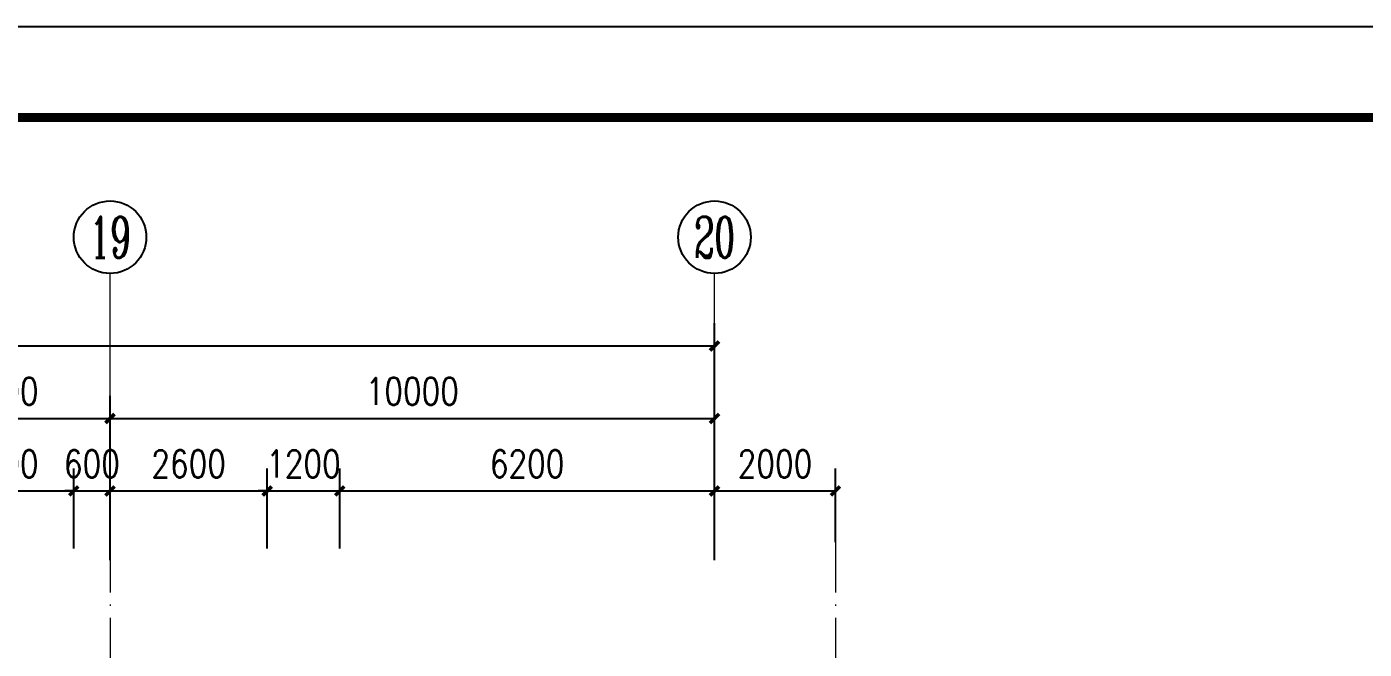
# Model space of a CAD drawing. Extents: x 1417642 to 3570900, y 124798 to 1191112.
# Drawn here: x 1577225 to 1599352, y 240646 to 250948 of the extents above; entities that cross this region are included whole.
import ezdxf
from ezdxf.enums import TextEntityAlignment as Align

# ---------------------------------------------------------------- set-up
doc = ezdxf.new("R2010")
doc.units = 0
doc.header["$LTSCALE"] = 1000
doc.header["$MEASUREMENT"] = 0
doc.linetypes.add('DOTE', pattern=[2.42, 2, -0.2, 0.02, -0.2])
doc.layers.get('0').update_dxf_attribs({"linetype": 'CONTINUOUS'})
doc.layers.get('Defpoints').update_dxf_attribs({"linetype": 'CONTINUOUS'})
for name, color, linetype in [('AXIS', 3, 'CONTINUOUS'), ('AXIS_TEXT', 7, 'CONTINUOUS'), ('DOTE', 1, 'DOTE'), ('PUB_DIM', 3, 'CONTINUOUS'), ('PUB_TITLE', 4, 'CONTINUOUS')]:
    doc.layers.add(name, color=color, linetype=linetype)
doc.styles.add('_TCH_AXIS', font='COMPLEX', dxfattribs={"bigfont": 'GBCBIG'})
doc.styles.add('DIM_FONT', font='SIMPLEX.shx', dxfattribs={"width": 0.8})
doc.dimstyles.new('DIMN150', dxfattribs={"dimscale": 1.5, "dimtxt": 300, "dimasz": 100, "dimexe": 250, "dimexo": 300, "dimgap": 150, "dimtad": 1, "dimdec": 0, "dimzin": 0, "dimdsep": 46, "dimtxsty": 'DIM_FONT', "dimblk": 'ARCHTICK', "dimcen": 0.09, "dimdle": 1.5, "dimclrt": 7, "dimazin": 2, "dimtfac": 1, "dimtdec": 0, "dimtix": 1, "dimtmove": 2, "dimatfit": 3, "dimldrblk": 'ARCHTICK', "dimfxl": 1, "dimtolj": 1, "dimtzin": 0, "dimarcsym": 0})

# ---------------------------------------------------------------- blocks, each defined once
blk = doc.blocks.new('_ArchTick')
at = {"color": 0, "linetype": 'ByBlock', "const_width": 0.4}
blk.add_lwpolyline([(-0.5, -0.5), (0.5, 0.5)], dxfattribs=at)
blk = doc.blocks.new('*D298')
at = {"layer": 'AXIS', "color": 0, "lineweight": -2}
for p, q in [((1443803, 243101), (1443803, 246040)), ((1588603, 243101), (1588603, 246040)), ((1443801, 245665), (1588605, 245665))]:
    blk.add_line(p, q, dxfattribs=at)
at = {"layer": 'Defpoints', "color": 0}
for p in [(1588603, 245665), (1443803, 242651), (1588603, 242651)]:
    blk.add_point(p, dxfattribs=at)
at = {"layer": 'AXIS', "color": 0, "lineweight": -2, "xscale": 150, "yscale": 150, "zscale": 150, "rotation": 180}
blk.add_blockref('_ArchTick', (1443803, 245665), dxfattribs=at)
at = {"layer": 'AXIS', "color": 0, "lineweight": -2, "xscale": 150, "yscale": 150, "zscale": 150}
blk.add_blockref('_ArchTick', (1588603, 245665), dxfattribs=at)
at = {"layer": 'AXIS', "color": 7, "insert": (1516203, 246115), "char_height": 450, "attachment_point": 5, "style": 'DIM_FONT'}
blk.add_mtext('\\A1;144800', dxfattribs=at)
blk = doc.blocks.new('*D316')
at = {"layer": 'AXIS', "color": 0, "lineweight": -2}
for p, q in [((1575003, 242118), (1575003, 244840)), ((1578603, 242118), (1578603, 244840)), ((1575001, 244465), (1578605, 244465))]:
    blk.add_line(p, q, dxfattribs=at)
at = {"layer": 'Defpoints', "color": 0}
for p in [(1578603, 244465), (1575003, 241668), (1578603, 241668)]:
    blk.add_point(p, dxfattribs=at)
at = {"layer": 'AXIS', "color": 0, "lineweight": -2, "xscale": 150, "yscale": 150, "zscale": 150, "rotation": 180}
blk.add_blockref('_ArchTick', (1575003, 244465), dxfattribs=at)
at = {"layer": 'AXIS', "color": 0, "lineweight": -2, "xscale": 150, "yscale": 150, "zscale": 150}
blk.add_blockref('_ArchTick', (1578603, 244465), dxfattribs=at)
at = {"layer": 'AXIS', "color": 7, "insert": (1576803, 244915), "char_height": 450, "attachment_point": 5, "style": 'DIM_FONT'}
blk.add_mtext('\\A1;3600', dxfattribs=at)
blk = doc.blocks.new('*D317')
at = {"layer": 'AXIS', "color": 0, "lineweight": -2}
for p, q in [((1578603, 242118), (1578603, 244840)), ((1588603, 242118), (1588603, 244840)), ((1578601, 244465), (1588605, 244465))]:
    blk.add_line(p, q, dxfattribs=at)
at = {"layer": 'Defpoints', "color": 0}
for p in [(1588603, 244465), (1578603, 241668), (1588603, 241668)]:
    blk.add_point(p, dxfattribs=at)
at = {"layer": 'AXIS', "color": 0, "lineweight": -2, "xscale": 150, "yscale": 150, "zscale": 150, "rotation": 180}
blk.add_blockref('_ArchTick', (1578603, 244465), dxfattribs=at)
at = {"layer": 'AXIS', "color": 0, "lineweight": -2, "xscale": 150, "yscale": 150, "zscale": 150}
blk.add_blockref('_ArchTick', (1588603, 244465), dxfattribs=at)
at = {"layer": 'AXIS', "color": 7, "insert": (1583603, 244915), "char_height": 450, "attachment_point": 5, "style": 'DIM_FONT'}
blk.add_mtext('\\A1;10000', dxfattribs=at)
blk = doc.blocks.new('*D662')
at = {"layer": 'Defpoints', "color": 0}
for p in [(1590603, 243265), (1588603, 241970), (1590603, 241970)]:
    blk.add_point(p, dxfattribs=at)
at = {"layer": 'PUB_DIM', "color": 0, "lineweight": -2}
for p, q in [((1588603, 242420), (1588603, 243640)), ((1590603, 242420), (1590603, 243640)), ((1588601, 243265), (1590605, 243265))]:
    blk.add_line(p, q, dxfattribs=at)
at = {"layer": 'PUB_DIM', "color": 0, "lineweight": -2, "xscale": 150, "yscale": 150, "zscale": 150, "rotation": 180}
blk.add_blockref('_ArchTick', (1588603, 243265), dxfattribs=at)
at = {"layer": 'PUB_DIM', "color": 0, "lineweight": -2, "xscale": 150, "yscale": 150, "zscale": 150}
blk.add_blockref('_ArchTick', (1590603, 243265), dxfattribs=at)
at = {"layer": 'PUB_DIM', "color": 7, "insert": (1589603, 243715), "char_height": 450, "attachment_point": 5, "style": 'DIM_FONT'}
blk.add_mtext('\\A1;2000', dxfattribs=at)
blk = doc.blocks.new('*D728')
at = {"layer": 'Defpoints', "color": 0}
for p in [(1578003, 243265), (1575603, 241864), (1578003, 241864)]:
    blk.add_point(p, dxfattribs=at)
at = {"layer": 'PUB_DIM', "color": 0, "lineweight": -2}
for p, q in [((1575603, 242314), (1575603, 243640)), ((1578003, 242314), (1578003, 243640)), ((1575601, 243265), (1578005, 243265))]:
    blk.add_line(p, q, dxfattribs=at)
at = {"layer": 'PUB_DIM', "color": 0, "lineweight": -2, "xscale": 150, "yscale": 150, "zscale": 150, "rotation": 180}
blk.add_blockref('_ArchTick', (1575603, 243265), dxfattribs=at)
at = {"layer": 'PUB_DIM', "color": 0, "lineweight": -2, "xscale": 150, "yscale": 150, "zscale": 150}
blk.add_blockref('_ArchTick', (1578003, 243265), dxfattribs=at)
at = {"layer": 'PUB_DIM', "color": 7, "insert": (1576803, 243715), "char_height": 450, "attachment_point": 5, "style": 'DIM_FONT'}
blk.add_mtext('\\A1;2400', dxfattribs=at)
blk = doc.blocks.new('*D729')
at = {"layer": 'Defpoints', "color": 0}
for p in [(1578603, 243265), (1578003, 241864), (1578603, 241864)]:
    blk.add_point(p, dxfattribs=at)
at = {"layer": 'PUB_DIM', "color": 0, "lineweight": -2}
for p, q in [((1578003, 242314), (1578003, 243640)), ((1578603, 242314), (1578603, 243640)), ((1578003, 243265), (1577853, 243265)), ((1578003, 243265), (1578603, 243265)), ((1578603, 243265), (1578753, 243265))]:
    blk.add_line(p, q, dxfattribs=at)
at = {"layer": 'PUB_DIM', "color": 0, "lineweight": -2, "xscale": 150, "yscale": 150, "zscale": 150}
blk.add_blockref('_ArchTick', (1578003, 243265), dxfattribs=at)
at = {"layer": 'PUB_DIM', "color": 0, "lineweight": -2, "xscale": 150, "yscale": 150, "zscale": 150, "rotation": 180}
blk.add_blockref('_ArchTick', (1578603, 243265), dxfattribs=at)
at = {"layer": 'PUB_DIM', "color": 7, "insert": (1578303, 243715), "char_height": 450, "attachment_point": 5, "style": 'DIM_FONT'}
blk.add_mtext('\\A1;600', dxfattribs=at)
blk = doc.blocks.new('*D730')
at = {"layer": 'Defpoints', "color": 0}
for p in [(1581203, 243265), (1578603, 241864), (1581203, 241864)]:
    blk.add_point(p, dxfattribs=at)
at = {"layer": 'PUB_DIM', "color": 0, "lineweight": -2}
for p, q in [((1578603, 242314), (1578603, 243640)), ((1581203, 242314), (1581203, 243640)), ((1578601, 243265), (1581205, 243265))]:
    blk.add_line(p, q, dxfattribs=at)
at = {"layer": 'PUB_DIM', "color": 0, "lineweight": -2, "xscale": 150, "yscale": 150, "zscale": 150, "rotation": 180}
blk.add_blockref('_ArchTick', (1578603, 243265), dxfattribs=at)
at = {"layer": 'PUB_DIM', "color": 0, "lineweight": -2, "xscale": 150, "yscale": 150, "zscale": 150}
blk.add_blockref('_ArchTick', (1581203, 243265), dxfattribs=at)
at = {"layer": 'PUB_DIM', "color": 7, "insert": (1579903, 243715), "char_height": 450, "attachment_point": 5, "style": 'DIM_FONT'}
blk.add_mtext('\\A1;2600', dxfattribs=at)
blk = doc.blocks.new('*D731')
at = {"layer": 'Defpoints', "color": 0}
for p in [(1582403, 243265), (1581203, 241864), (1582403, 241864)]:
    blk.add_point(p, dxfattribs=at)
at = {"layer": 'PUB_DIM', "color": 0, "lineweight": -2}
for p, q in [((1581203, 242314), (1581203, 243640)), ((1582403, 242314), (1582403, 243640)), ((1581203, 243265), (1581053, 243265)), ((1581203, 243265), (1582403, 243265)), ((1582403, 243265), (1582553, 243265))]:
    blk.add_line(p, q, dxfattribs=at)
at = {"layer": 'PUB_DIM', "color": 0, "lineweight": -2, "xscale": 150, "yscale": 150, "zscale": 150}
blk.add_blockref('_ArchTick', (1581203, 243265), dxfattribs=at)
at = {"layer": 'PUB_DIM', "color": 0, "lineweight": -2, "xscale": 150, "yscale": 150, "zscale": 150, "rotation": 180}
blk.add_blockref('_ArchTick', (1582403, 243265), dxfattribs=at)
at = {"layer": 'PUB_DIM', "color": 7, "insert": (1581803, 243715), "char_height": 450, "attachment_point": 5, "style": 'DIM_FONT'}
blk.add_mtext('\\A1;1200', dxfattribs=at)
blk = doc.blocks.new('*D732')
at = {"layer": 'Defpoints', "color": 0}
for p in [(1588603, 243265), (1582403, 241864), (1588603, 241864)]:
    blk.add_point(p, dxfattribs=at)
at = {"layer": 'PUB_DIM', "color": 0, "lineweight": -2}
for p, q in [((1582403, 242314), (1582403, 243640)), ((1588603, 242314), (1588603, 243640)), ((1582401, 243265), (1588605, 243265))]:
    blk.add_line(p, q, dxfattribs=at)
at = {"layer": 'PUB_DIM', "color": 0, "lineweight": -2, "xscale": 150, "yscale": 150, "zscale": 150, "rotation": 180}
blk.add_blockref('_ArchTick', (1582403, 243265), dxfattribs=at)
at = {"layer": 'PUB_DIM', "color": 0, "lineweight": -2, "xscale": 150, "yscale": 150, "zscale": 150}
blk.add_blockref('_ArchTick', (1588603, 243265), dxfattribs=at)
at = {"layer": 'PUB_DIM', "color": 7, "insert": (1585503, 243715), "char_height": 450, "attachment_point": 5, "style": 'DIM_FONT'}
blk.add_mtext('\\A1;6200', dxfattribs=at)

msp = doc.modelspace()

# ---------------------------------------------------------------- linework, layer by layer
at = {"layer": 'AXIS', "lineweight": 0}
for p, q in [((1578603.1, 244249), (1578603.1, 246865.4)), ((1588603.1, 244249), (1588603.1, 246865.4))]:
    msp.add_line(p, q, dxfattribs=at)
at = {"layer": 'AXIS'}
for centre in [(1578603.1, 247465.4), (1588603.1, 247465.4)]:
    msp.add_circle(centre, 600, dxfattribs=at)
at = {"layer": 'DOTE', "lineweight": 0}
for points in [[(1578603.1, 243584), (1578603.1, 132632.2)], [(1590603.1, 243584), (1590603.1, 215911.6)]]:
    msp.add_lwpolyline(points, dxfattribs=at)
at = {"layer": 'PUB_TITLE'}
msp.add_lwpolyline([(1417642.3, 124798.4), (1618342.3, 124798.4), (1618342.3, 250948.4), (1417642.3, 250948.4)], close=True, dxfattribs=at)
at = {"layer": 'PUB_TITLE', "const_width": 150}
msp.add_lwpolyline([(1421392.3, 126298.4), (1616842.3, 126298.4), (1616842.3, 249448.4), (1421392.3, 249448.4)], close=True, dxfattribs=at)

# ---------------------------------------------------------------- texts
at = {"layer": 'AXIS_TEXT', "style": '_TCH_AXIS'}
for s, width, p, p2 in [('19', 0.724138, (1578263.7, 247126), (1578942.5, 247126)), ('20', 0.617647, (1588263.7, 247126), (1588942.5, 247126))]:
    msp.add_text(s, height=678.82, dxfattribs=dict(at, width=width)).set_placement(p, p2, align=Align.FIT)

# ---------------------------------------------------------------- dimensions: what is measured, and where the dimension line sits
at = {"layer": 'AXIS'}
for p1, p2, distance, picture, middle in [((1443803.1, 242651.5), (1588603.1, 242651.5), 3013.9, '*D298', (1516203.1, 246115.4)), ((1575003.1, 241667.6), (1578603.1, 241667.6), 2797.8, '*D316', (1576803.1, 244915.4)), ((1578603.1, 241667.6), (1588603.1, 241667.6), 2797.8, '*D317', (1583603.1, 244915.4))]:
    dim = msp.add_aligned_dim(p1=p1, p2=p2, distance=distance, dimstyle='DIMN150', dxfattribs=at)
    dim.commit()
    dim.dimension.update_dxf_attribs({"geometry": picture, "text_midpoint": middle})
at = {"layer": 'PUB_DIM'}
for p1, p2, distance, picture, middle in [((1575603.1, 241864), (1578003.1, 241864), 1401.5, '*D728', (1576803.1, 243715.4)), ((1578003.1, 241864), (1578603.1, 241864), 1401.5, '*D729', (1578303.1, 243715.4)), ((1578603.1, 241864), (1581203.1, 241864), 1401.5, '*D730', (1579903.1, 243715.4)), ((1581203.1, 241864), (1582403.1, 241864), 1401.5, '*D731', (1581803.1, 243715.4)), ((1582403.1, 241864), (1588603.1, 241864), 1401.5, '*D732', (1585503.1, 243715.4)), ((1588603.1, 241969.7), (1590603.1, 241969.7), 1295.8, '*D662', (1589603.1, 243715.4))]:
    dim = msp.add_aligned_dim(p1=p1, p2=p2, distance=distance, dimstyle='DIMN150', dxfattribs=at)
    dim.commit()
    dim.dimension.update_dxf_attribs({"geometry": picture, "text_midpoint": middle})

doc.saveas('drawing.dxf')
